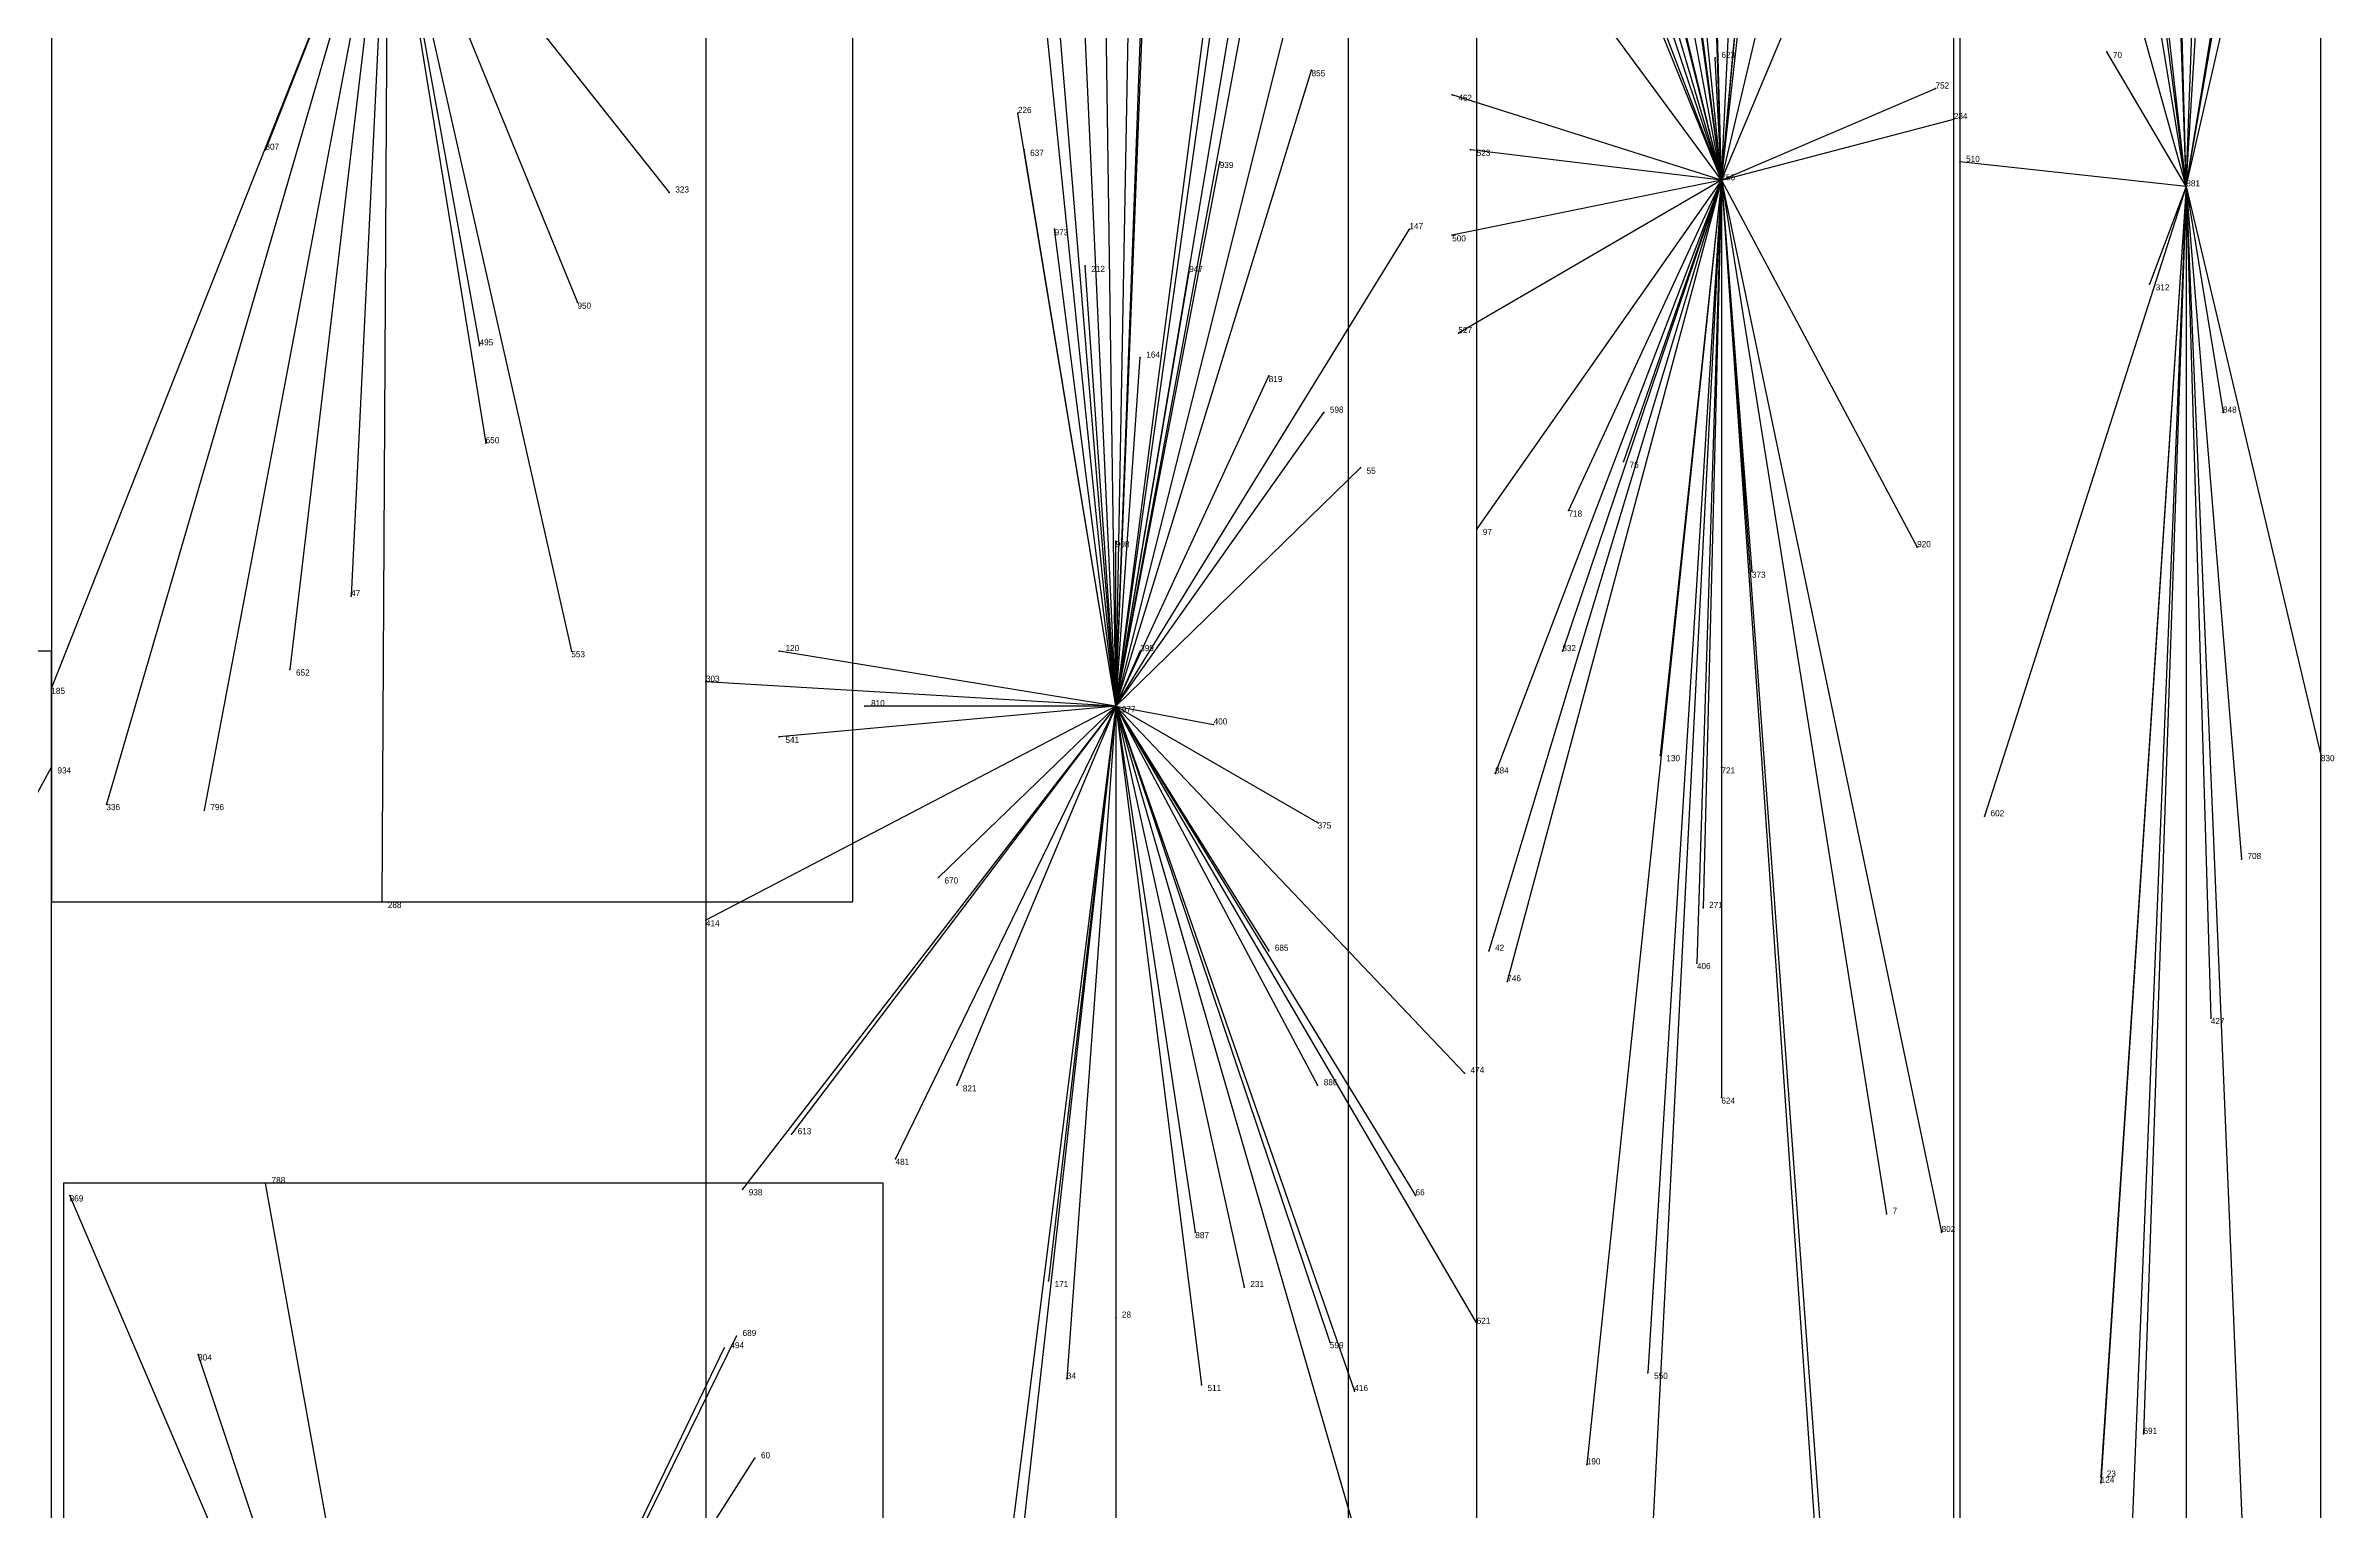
# Model space of a CAD drawing. Extents: x 0 to 1, y 0 to 1.
# Drawn here: x 0.6261 to 1.0002, y 0.5885 to 0.828 of the extents above; entities that cross this region are included whole.
import ezdxf

# ---------------------------------------------------------------- set-up
doc = ezdxf.new("R2010")
doc.units = 0
for name, color, linetype in [('Clients', 3, 'CONTINUOUS'), ('Facilities', 3, 'CONTINUOUS'), ('Facilities_lines', 3, 'CONTINUOUS'), ('Min_max_boxes', 1, 'CONTINUOUS'), ('Normals', 1, 'CONTINUOUS'), ('Source_points', 5, 'CONTINUOUS'), ('Text', 3, 'CONTINUOUS')]:
    doc.layers.add(name, color=color, linetype=linetype)

msp = doc.modelspace()

# ---------------------------------------------------------------- linework, layer by layer
at = {"layer": 'Clients', "color": 5}
for p in [(0.963, 0.827), (0.833, 0.824), (0.899, 0.826), (0.856, 0.82), (0.935, 0.821), (0.785, 0.817), (0.938, 0.816), (0.662, 0.811), (0.786, 0.811), (0.818, 0.809), (0.859, 0.811), (0.939, 0.809), (0.728, 0.804), (0.791, 0.798), (0.849, 0.798), (0.856, 0.797), (0.796, 0.792), (0.813, 0.791), (0.713, 0.786), (0.97, 0.789), (0.697, 0.779), (0.857, 0.781), (0.805, 0.777), (0.826, 0.774), (0.835, 0.768), (0.982, 0.768), (0.698, 0.763), (0.884, 0.76), (0.841, 0.759), (0.875, 0.752), (0.86, 0.749), (0.801, 0.747), (0.932, 0.746), (0.905, 0.742), (0.676, 0.738), (0.666, 0.726), (0.712, 0.729), (0.746, 0.729), (0.805, 0.729), (0.874, 0.729), (0.627, 0.723), (0.734, 0.724), (0.76, 0.72), (0.746, 0.715), (0.817, 0.717), (0.89, 0.712), (0.998, 0.712), (0.627, 0.71), (0.863, 0.709), (0.9, 0.71), (0.636, 0.704), (0.652, 0.703), (0.834, 0.701), (0.943, 0.702), (0.985, 0.695), (0.772, 0.692), (0.681, 0.688), (0.734, 0.685), (0.897, 0.687), (0.826, 0.68), (0.862, 0.68), (0.896, 0.678), (0.865, 0.675), (0.98, 0.669), (0.858, 0.66), (0.775, 0.658), (0.834, 0.658), (0.9, 0.656), (0.748, 0.65), (0.765, 0.646), (0.63, 0.64), (0.662, 0.642), (0.74, 0.641), (0.85, 0.64), (0.927, 0.637), (0.814, 0.634), (0.936, 0.634), (0.79, 0.626), (0.822, 0.625), (0.801, 0.62), (0.86, 0.619), (0.651, 0.614), (0.737, 0.615), (0.739, 0.617), (0.836, 0.616), (0.793, 0.61), (0.888, 0.611), (0.815, 0.609), (0.84, 0.608), (0.969, 0.601), (0.742, 0.597), (0.878, 0.596), (0.962, 0.594), (0.962, 0.593)]:
    msp.add_point(p, dxfattribs=at)
at = {"layer": 'Facilities', "color": 3}
for p in [(0.9, 0.806), (0.976, 0.805), (0.801, 0.72)]:
    msp.add_point(p, dxfattribs=at)
at = {"layer": 'Facilities_lines', "color": 3}
for p, q in [((0.801, 0.72), (0.806, 0.994)), ((0.801, 0.72), (0.811, 0.991)), ((0.9, 0.806), (0.856, 0.983)), ((0.801, 0.72), (0.811, 0.976)), ((0.976, 0.805), (0.954, 0.976)), ((0.976, 0.805), (0.982, 0.971)), ((0.801, 0.72), (0.835, 0.962)), ((0.976, 0.805), (0.958, 0.964)), ((0.9, 0.806), (0.88, 0.959)), ((0.9, 0.806), (0.895, 0.958)), ((0.9, 0.806), (0.896, 0.959)), ((0.801, 0.72), (0.777, 0.955)), ((0.9, 0.806), (0.839, 0.957)), ((0.976, 0.805), (0.972, 0.954)), ((0.9, 0.806), (0.865, 0.951)), ((0.9, 0.806), (0.88, 0.951)), ((0.976, 0.805), (0.985, 0.952)), ((0.9, 0.806), (0.916, 0.95)), ((0.9, 0.806), (0.913, 0.944)), ((0.801, 0.72), (0.798, 0.932)), ((0.9, 0.806), (0.851, 0.935)), ((0.976, 0.805), (0.998, 0.933)), ((0.801, 0.72), (0.828, 0.927)), ((0.9, 0.806), (0.878, 0.925)), ((0.9, 0.806), (0.888, 0.926)), ((0.976, 0.805), (0.956, 0.926)), ((0.976, 0.805), (0.993, 0.909)), ((0.9, 0.806), (0.923, 0.903)), ((0.976, 0.805), (0.948, 0.905)), ((0.9, 0.806), (0.873, 0.887)), ((0.9, 0.806), (0.904, 0.89)), ((0.801, 0.72), (0.828, 0.881)), ((0.9, 0.806), (0.88, 0.874)), ((0.801, 0.72), (0.829, 0.871)), ((0.9, 0.806), (0.926, 0.868)), ((0.801, 0.72), (0.789, 0.865)), ((0.682, 0.862), (0.627, 0.723)), ((0.682, 0.862), (0.636, 0.704)), ((0.682, 0.862), (0.652, 0.703)), ((0.682, 0.862), (0.662, 0.811)), ((0.682, 0.862), (0.666, 0.726)), ((0.682, 0.862), (0.676, 0.738)), ((0.682, 0.862), (0.681, 0.688)), ((0.682, 0.862), (0.697, 0.779)), ((0.682, 0.862), (0.712, 0.729)), ((0.682, 0.862), (0.698, 0.763)), ((0.682, 0.862), (0.728, 0.804)), ((0.682, 0.862), (0.713, 0.786)), ((0.801, 0.72), (0.837, 0.864)), ((0.9, 0.806), (0.905, 0.861)), ((0.976, 0.805), (0.974, 0.862)), ((0.976, 0.805), (0.989, 0.862)), ((0.9, 0.806), (0.861, 0.859)), ((0.9, 0.806), (0.887, 0.859)), ((0.801, 0.72), (0.796, 0.83)), ((0.976, 0.805), (0.963, 0.827)), ((0.801, 0.72), (0.833, 0.824)), ((0.9, 0.806), (0.899, 0.826)), ((0.9, 0.806), (0.856, 0.82)), ((0.9, 0.806), (0.935, 0.821)), ((0.801, 0.72), (0.785, 0.817)), ((0.9, 0.806), (0.938, 0.816)), ((0.801, 0.72), (0.786, 0.811)), ((0.801, 0.72), (0.818, 0.809)), ((0.9, 0.806), (0.859, 0.811)), ((0.976, 0.805), (0.939, 0.809)), ((0.9, 0.806), (0.856, 0.797)), ((0.9, 0.806), (0.857, 0.781)), ((0.9, 0.806), (0.86, 0.749)), ((0.9, 0.806), (0.862, 0.68)), ((0.9, 0.806), (0.863, 0.709)), ((0.9, 0.806), (0.865, 0.675)), ((0.9, 0.806), (0.874, 0.729)), ((0.9, 0.806), (0.875, 0.752)), ((0.9, 0.806), (0.878, 0.596)), ((0.9, 0.806), (0.884, 0.76)), ((0.9, 0.806), (0.886, 0.531)), ((0.9, 0.806), (0.888, 0.611)), ((0.9, 0.806), (0.89, 0.712)), ((0.9, 0.806), (0.896, 0.678)), ((0.9, 0.806), (0.897, 0.687)), ((0.9, 0.806), (0.927, 0.637)), ((0.9, 0.806), (0.921, 0.503)), ((0.9, 0.806), (0.917, 0.574)), ((0.9, 0.806), (0.905, 0.742)), ((0.9, 0.806), (0.9, 0.656)), ((0.9, 0.806), (0.9, 0.71)), ((0.9, 0.806), (0.936, 0.634)), ((0.9, 0.806), (0.932, 0.746)), ((0.976, 0.805), (0.943, 0.702)), ((0.976, 0.805), (0.962, 0.594)), ((0.976, 0.805), (0.962, 0.593)), ((0.976, 0.805), (0.964, 0.508)), ((0.976, 0.805), (0.969, 0.601)), ((0.976, 0.805), (0.97, 0.789)), ((0.976, 0.805), (0.98, 0.669)), ((0.976, 0.805), (0.976, 0.544)), ((0.976, 0.805), (0.985, 0.695)), ((0.976, 0.805), (0.998, 0.712)), ((0.976, 0.805), (0.988, 0.517)), ((0.976, 0.805), (0.982, 0.768)), ((0.801, 0.72), (0.791, 0.798)), ((0.801, 0.72), (0.849, 0.798)), ((0.801, 0.72), (0.796, 0.792)), ((0.801, 0.72), (0.813, 0.791)), ((0.801, 0.72), (0.805, 0.777)), ((0.801, 0.72), (0.826, 0.774)), ((0.801, 0.72), (0.835, 0.768)), ((0.801, 0.72), (0.841, 0.759)), ((0.801, 0.72), (0.801, 0.747)), ((0.801, 0.72), (0.746, 0.729)), ((0.801, 0.72), (0.805, 0.729)), ((0.801, 0.72), (0.734, 0.724)), ((0.801, 0.72), (0.734, 0.685)), ((0.801, 0.72), (0.74, 0.641)), ((0.801, 0.72), (0.746, 0.715)), ((0.801, 0.72), (0.748, 0.65)), ((0.801, 0.72), (0.76, 0.72)), ((0.801, 0.72), (0.765, 0.646)), ((0.801, 0.72), (0.772, 0.692)), ((0.801, 0.72), (0.775, 0.513)), ((0.801, 0.72), (0.775, 0.658)), ((0.801, 0.72), (0.783, 0.56)), ((0.801, 0.72), (0.79, 0.626)), ((0.801, 0.72), (0.793, 0.61)), ((0.801, 0.72), (0.801, 0.548)), ((0.801, 0.72), (0.843, 0.575)), ((0.801, 0.72), (0.801, 0.62)), ((0.801, 0.72), (0.85, 0.64)), ((0.801, 0.72), (0.822, 0.625)), ((0.801, 0.72), (0.834, 0.701)), ((0.801, 0.72), (0.817, 0.717)), ((0.801, 0.72), (0.84, 0.608)), ((0.801, 0.72), (0.815, 0.609)), ((0.801, 0.72), (0.836, 0.616)), ((0.801, 0.72), (0.826, 0.68)), ((0.801, 0.72), (0.834, 0.658)), ((0.801, 0.72), (0.814, 0.634)), ((0.801, 0.72), (0.86, 0.619)), ((0.801, 0.72), (0.858, 0.66)), ((0.571, 0.607), (0.627, 0.71)), ((0.686, 0.509), (0.63, 0.64)), ((0.686, 0.509), (0.662, 0.642)), ((0.686, 0.509), (0.651, 0.614)), ((0.686, 0.509), (0.739, 0.617)), ((0.686, 0.509), (0.737, 0.615)), ((0.686, 0.509), (0.742, 0.597))]:
    msp.add_line(p, q, dxfattribs=at)
at = {"layer": 'Min_max_boxes', "color": 1}
for p, q in [((0.627, 0.993), (0.627, 0.688)), ((0.627, 0.993), (0.627, 0.688)), ((0.734, 0.994), (0.734, 0.513)), ((0.734, 0.994), (0.734, 0.513)), ((0.758, 0.688), (0.758, 0.993)), ((0.758, 0.688), (0.758, 0.993)), ((0.86, 0.513), (0.86, 0.994)), ((0.86, 0.513), (0.86, 0.994)), ((0.839, 0.983), (0.839, 0.503)), ((0.839, 0.983), (0.839, 0.503)), ((0.938, 0.503), (0.938, 0.983)), ((0.938, 0.503), (0.938, 0.983)), ((0.939, 0.976), (0.939, 0.508)), ((0.939, 0.976), (0.939, 0.508)), ((0.998, 0.508), (0.998, 0.976)), ((0.998, 0.508), (0.998, 0.976)), ((0.627, 0.729), (0.522, 0.729)), ((0.627, 0.729), (0.522, 0.729)), ((0.627, 0.49), (0.627, 0.729)), ((0.627, 0.49), (0.627, 0.729)), ((0.627, 0.729), (0.627, 0.729)), ((0.627, 0.688), (0.758, 0.688)), ((0.627, 0.688), (0.758, 0.688)), ((0.627, 0.688), (0.627, 0.688)), ((0.758, 0.688), (0.758, 0.688)), ((0.763, 0.642), (0.629, 0.642)), ((0.629, 0.642), (0.629, 0.355)), ((0.763, 0.642), (0.629, 0.642)), ((0.629, 0.642), (0.629, 0.355)), ((0.629, 0.642), (0.629, 0.642)), ((0.763, 0.355), (0.763, 0.642)), ((0.763, 0.355), (0.763, 0.642)), ((0.763, 0.642), (0.763, 0.642))]:
    msp.add_line(p, q, dxfattribs=at)
at = {"layer": 'Normals', "color": 1}
for p, q in [((0.963, 0.827), (0.963, 0.827, 0.1)), ((0.833, 0.824), (0.833, 0.824, 0.1)), ((0.899, 0.826), (0.899, 0.826, 0.1)), ((0.856, 0.82), (0.856, 0.82, 0.1)), ((0.935, 0.821), (0.935, 0.821, 0.1)), ((0.785, 0.817), (0.785, 0.817, 0.1)), ((0.938, 0.816), (0.938, 0.816, 0.1)), ((0.662, 0.811), (0.662, 0.811, 0.1)), ((0.786, 0.811), (0.786, 0.811, 0.1)), ((0.818, 0.809), (0.818, 0.809, 0.1)), ((0.859, 0.811), (0.859, 0.811, 0.1)), ((0.939, 0.809), (0.939, 0.809, 0.1)), ((0.9, 0.806), (0.9, 0.806, 0.1)), ((0.976, 0.805), (0.976, 0.805, 0.1)), ((0.728, 0.804), (0.728, 0.804, 0.1)), ((0.791, 0.798), (0.791, 0.798, 0.1)), ((0.849, 0.798), (0.849, 0.798, 0.1)), ((0.856, 0.797), (0.856, 0.797, 0.1)), ((0.796, 0.792), (0.796, 0.792, 0.1)), ((0.813, 0.791), (0.813, 0.791, 0.1)), ((0.713, 0.786), (0.713, 0.786, 0.1)), ((0.97, 0.789), (0.97, 0.789, 0.1)), ((0.697, 0.779), (0.697, 0.779, 0.1)), ((0.857, 0.781), (0.857, 0.781, 0.1)), ((0.805, 0.777), (0.805, 0.777, 0.1)), ((0.826, 0.774), (0.826, 0.774, 0.1)), ((0.835, 0.768), (0.835, 0.768, 0.1)), ((0.982, 0.768), (0.982, 0.768, 0.1)), ((0.698, 0.763), (0.698, 0.763, 0.1)), ((0.884, 0.76), (0.884, 0.76, 0.1)), ((0.841, 0.759), (0.841, 0.759, 0.1)), ((0.875, 0.752), (0.875, 0.752, 0.1)), ((0.86, 0.749), (0.86, 0.749, 0.1)), ((0.801, 0.747), (0.801, 0.747, 0.1)), ((0.932, 0.746), (0.932, 0.746, 0.1)), ((0.905, 0.742), (0.905, 0.742, 0.1)), ((0.676, 0.738), (0.676, 0.738, 0.1)), ((0.666, 0.726), (0.666, 0.726, 0.1)), ((0.712, 0.729), (0.712, 0.729, 0.1)), ((0.746, 0.729), (0.746, 0.729, 0.1)), ((0.805, 0.729), (0.805, 0.729, 0.1)), ((0.874, 0.729), (0.874, 0.729, 0.1)), ((0.627, 0.723), (0.627, 0.723, 0.1)), ((0.734, 0.724), (0.734, 0.724, 0.1)), ((0.76, 0.72), (0.76, 0.72, 0.1)), ((0.801, 0.72), (0.801, 0.72, 0.1)), ((0.746, 0.715), (0.746, 0.715, 0.1)), ((0.817, 0.717), (0.817, 0.717, 0.1)), ((0.89, 0.712), (0.89, 0.712, 0.1)), ((0.998, 0.712), (0.998, 0.712, 0.1)), ((0.627, 0.71), (0.627, 0.71, 0.1)), ((0.863, 0.709), (0.863, 0.709, 0.1)), ((0.9, 0.71), (0.9, 0.71, 0.1)), ((0.636, 0.704), (0.636, 0.704, 0.1)), ((0.652, 0.703), (0.652, 0.703, 0.1)), ((0.834, 0.701), (0.834, 0.701, 0.1)), ((0.943, 0.702), (0.943, 0.702, 0.1)), ((0.985, 0.695), (0.985, 0.695, 0.1)), ((0.772, 0.692), (0.772, 0.692, 0.1)), ((0.681, 0.688), (0.681, 0.688, 0.1)), ((0.734, 0.685), (0.734, 0.685, 0.1)), ((0.897, 0.687), (0.897, 0.687, 0.1)), ((0.826, 0.68), (0.826, 0.68, 0.1)), ((0.862, 0.68), (0.862, 0.68, 0.1)), ((0.896, 0.678), (0.896, 0.678, 0.1)), ((0.865, 0.675), (0.865, 0.675, 0.1)), ((0.98, 0.669), (0.98, 0.669, 0.1)), ((0.858, 0.66), (0.858, 0.66, 0.1)), ((0.775, 0.658), (0.775, 0.658, 0.1)), ((0.834, 0.658), (0.834, 0.658, 0.1)), ((0.9, 0.656), (0.9, 0.656, 0.1)), ((0.748, 0.65), (0.748, 0.65, 0.1)), ((0.765, 0.646), (0.765, 0.646, 0.1)), ((0.63, 0.64), (0.63, 0.64, 0.1)), ((0.662, 0.642), (0.662, 0.642, 0.1)), ((0.74, 0.641), (0.74, 0.641, 0.1)), ((0.85, 0.64), (0.85, 0.64, 0.1)), ((0.927, 0.637), (0.927, 0.637, 0.1)), ((0.814, 0.634), (0.814, 0.634, 0.1)), ((0.936, 0.634), (0.936, 0.634, 0.1)), ((0.79, 0.626), (0.79, 0.626, 0.1)), ((0.822, 0.625), (0.822, 0.625, 0.1)), ((0.801, 0.62), (0.801, 0.62, 0.1)), ((0.86, 0.619), (0.86, 0.619, 0.1)), ((0.651, 0.614), (0.651, 0.614, 0.1)), ((0.737, 0.615), (0.737, 0.615, 0.1)), ((0.739, 0.617), (0.739, 0.617, 0.1)), ((0.836, 0.616), (0.836, 0.616, 0.1)), ((0.793, 0.61), (0.793, 0.61, 0.1)), ((0.888, 0.611), (0.888, 0.611, 0.1)), ((0.815, 0.609), (0.815, 0.609, 0.1)), ((0.84, 0.608), (0.84, 0.608, 0.1)), ((0.969, 0.601), (0.969, 0.601, 0.1)), ((0.742, 0.597), (0.742, 0.597, 0.1)), ((0.878, 0.596), (0.878, 0.596, 0.1)), ((0.962, 0.594), (0.962, 0.594, 0.1)), ((0.962, 0.593), (0.962, 0.593, 0.1))]:
    msp.add_line(p, q, dxfattribs=at)
at = {"layer": 'Source_points', "color": 5}
for p in [(0.963, 0.827), (0.833, 0.824), (0.899, 0.826), (0.856, 0.82), (0.935, 0.821), (0.785, 0.817), (0.938, 0.816), (0.662, 0.811), (0.786, 0.811), (0.818, 0.809), (0.859, 0.811), (0.939, 0.809), (0.9, 0.806), (0.976, 0.805), (0.728, 0.804), (0.791, 0.798), (0.849, 0.798), (0.856, 0.797), (0.796, 0.792), (0.813, 0.791), (0.713, 0.786), (0.97, 0.789), (0.697, 0.779), (0.857, 0.781), (0.805, 0.777), (0.826, 0.774), (0.835, 0.768), (0.982, 0.768), (0.698, 0.763), (0.884, 0.76), (0.841, 0.759), (0.875, 0.752), (0.86, 0.749), (0.801, 0.747), (0.932, 0.746), (0.905, 0.742), (0.676, 0.738), (0.666, 0.726), (0.712, 0.729), (0.746, 0.729), (0.805, 0.729), (0.874, 0.729), (0.627, 0.723), (0.734, 0.724), (0.76, 0.72), (0.801, 0.72), (0.746, 0.715), (0.817, 0.717), (0.89, 0.712), (0.998, 0.712), (0.627, 0.71), (0.863, 0.709), (0.9, 0.71), (0.636, 0.704), (0.652, 0.703), (0.834, 0.701), (0.943, 0.702), (0.985, 0.695), (0.772, 0.692), (0.681, 0.688), (0.734, 0.685), (0.897, 0.687), (0.826, 0.68), (0.862, 0.68), (0.896, 0.678), (0.865, 0.675), (0.98, 0.669), (0.858, 0.66), (0.775, 0.658), (0.834, 0.658), (0.9, 0.656), (0.748, 0.65), (0.765, 0.646), (0.63, 0.64), (0.662, 0.642), (0.74, 0.641), (0.85, 0.64), (0.927, 0.637), (0.814, 0.634), (0.936, 0.634), (0.79, 0.626), (0.822, 0.625), (0.801, 0.62), (0.86, 0.619), (0.651, 0.614), (0.737, 0.615), (0.739, 0.617), (0.836, 0.616), (0.793, 0.61), (0.888, 0.611), (0.815, 0.609), (0.84, 0.608), (0.969, 0.601), (0.742, 0.597), (0.878, 0.596), (0.962, 0.594), (0.962, 0.593)]:
    msp.add_point(p, dxfattribs=at)

# ---------------------------------------------------------------- texts
at = {"layer": 'Text', "color": 3}
for s, p in [('623', (0.9, 0.826)), ('70', (0.964, 0.826)), ('855', (0.833, 0.823)), ('462', (0.857, 0.819)), ('752', (0.935, 0.821)), ('226', (0.785, 0.817)), ('284', (0.938, 0.816)), ('307', (0.662, 0.811)), ('637', (0.787, 0.81)), ('939', (0.818, 0.808)), ('523', (0.86, 0.81)), ('510', (0.94, 0.809)), ('323', (0.729, 0.804)), ('756', (0.9, 0.806)), ('881', (0.976, 0.805)), ('973', (0.791, 0.797)), ('147', (0.849, 0.798)), ('500', (0.856, 0.796)), ('212', (0.797, 0.791)), ('947', (0.813, 0.791)), ('950', (0.713, 0.785)), ('312', (0.971, 0.788)), ('527', (0.857, 0.781)), ('495', (0.697, 0.779)), ('164', (0.806, 0.777)), ('819', (0.826, 0.773)), ('598', (0.836, 0.768)), ('848', (0.982, 0.768)), ('650', (0.698, 0.763)), ('76', (0.885, 0.759)), ('55', (0.842, 0.758)), ('718', (0.875, 0.751)), ('97', (0.861, 0.748)), ('908', (0.801, 0.746)), ('920', (0.932, 0.746)), ('373', (0.905, 0.741)), ('47', (0.676, 0.738)), ('120', (0.747, 0.729)), ('399', (0.805, 0.729)), ('832', (0.874, 0.729)), ('652', (0.667, 0.725)), ('553', (0.712, 0.728)), ('185', (0.627, 0.722)), ('303', (0.734, 0.724)), ('810', (0.761, 0.72)), ('977', (0.802, 0.719)), ('541', (0.747, 0.714)), ('400', (0.817, 0.717)), ('130', (0.891, 0.711)), ('830', (0.998, 0.711)), ('934', (0.628, 0.709)), ('884', (0.863, 0.709)), ('721', (0.9, 0.709)), ('336', (0.636, 0.703)), ('796', (0.653, 0.703)), ('375', (0.834, 0.7)), ('602', (0.944, 0.702)), ('708', (0.986, 0.695)), ('670', (0.773, 0.691)), ('288', (0.682, 0.687)), ('414', (0.734, 0.684)), ('271', (0.898, 0.687)), ('685', (0.827, 0.68)), ('42', (0.863, 0.68)), ('406', (0.896, 0.677)), ('746', (0.865, 0.675)), ('427', (0.98, 0.668)), ('886', (0.835, 0.658)), ('474', (0.859, 0.66)), ('821', (0.776, 0.657)), ('624', (0.9, 0.655)), ('613', (0.749, 0.65)), ('481', (0.765, 0.645)), ('869', (0.63, 0.639)), ('788', (0.663, 0.642)), ('938', (0.741, 0.64)), ('66', (0.85, 0.64)), ('7', (0.928, 0.637)), ('887', (0.814, 0.633)), ('802', (0.936, 0.634)), ('171', (0.791, 0.625)), ('231', (0.823, 0.625)), ('28', (0.802, 0.62)), ('689', (0.74, 0.617)), ('621', (0.86, 0.619)), ('304', (0.651, 0.613)), ('494', (0.738, 0.615)), ('599', (0.836, 0.615)), ('34', (0.793, 0.61)), ('550', (0.889, 0.61)), ('511', (0.816, 0.608)), ('416', (0.84, 0.608)), ('691', (0.969, 0.601)), ('60', (0.743, 0.597)), ('190', (0.878, 0.596)), ('23', (0.963, 0.594)), ('124', (0.962, 0.593))]:
    msp.add_text(s, height=0.001, dxfattribs=at).set_placement(p)

doc.saveas('drawing.dxf')
